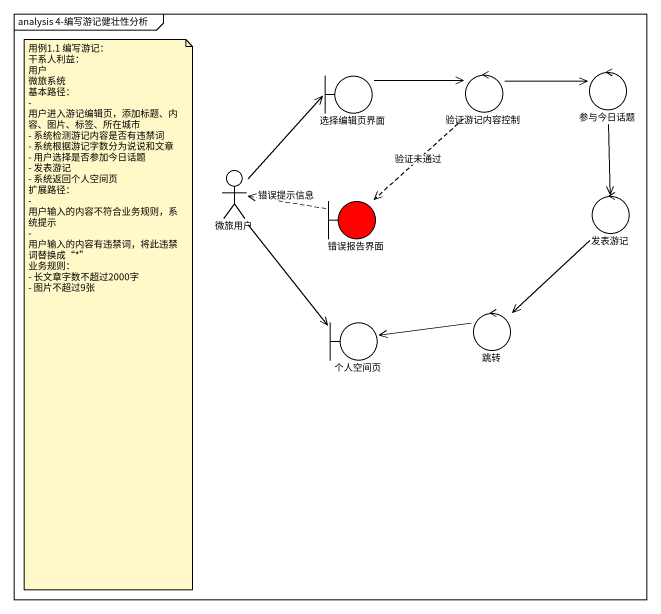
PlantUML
@startuml
mainframe analysis 4-编写游记健壮性分析
boundary 选择编辑页界面
control 验证游记内容控制
control 参与今日话题
actor 微旅用户
boundary 错误报告界面 #FF0000
control 发表游记
boundary 个人空间页
control 跳转
选择编辑页界面 -right-> 验证游记内容控制
验证游记内容控制 -right-> 参与今日话题
验证游记内容控制 ..> 错误报告界面 : 验证未通过
参与今日话题 --> 发表游记
微旅用户 -up-> 选择编辑页界面
微旅用户 --> 个人空间页
错误报告界面 .left.> 微旅用户 : 错误提示信息
发表游记 --> 跳转
跳转 -left-> 个人空间页
note as N1
  用例1.1 编写游记：
  干系人利益：
  用户
  微旅系统
  基本路径：
  - 用户进入游记编辑页，添加标题、内容、图片、标签、所在城市
  - 系统检测游记内容是否有违禁词
  - 系统根据游记字数分为说说和文章
  - 用户选择是否参加今日话题
  - 发表游记
  - 系统返回个人空间页
  扩展路径：
  - 用户输入的内容不符合业务规则，系统提示
  - 用户输入的内容有违禁词，将此违禁词替换成“*”
  业务规则：
  - 长文章字数不超过2000字
  - 图片不超过9张
end note
@enduml
